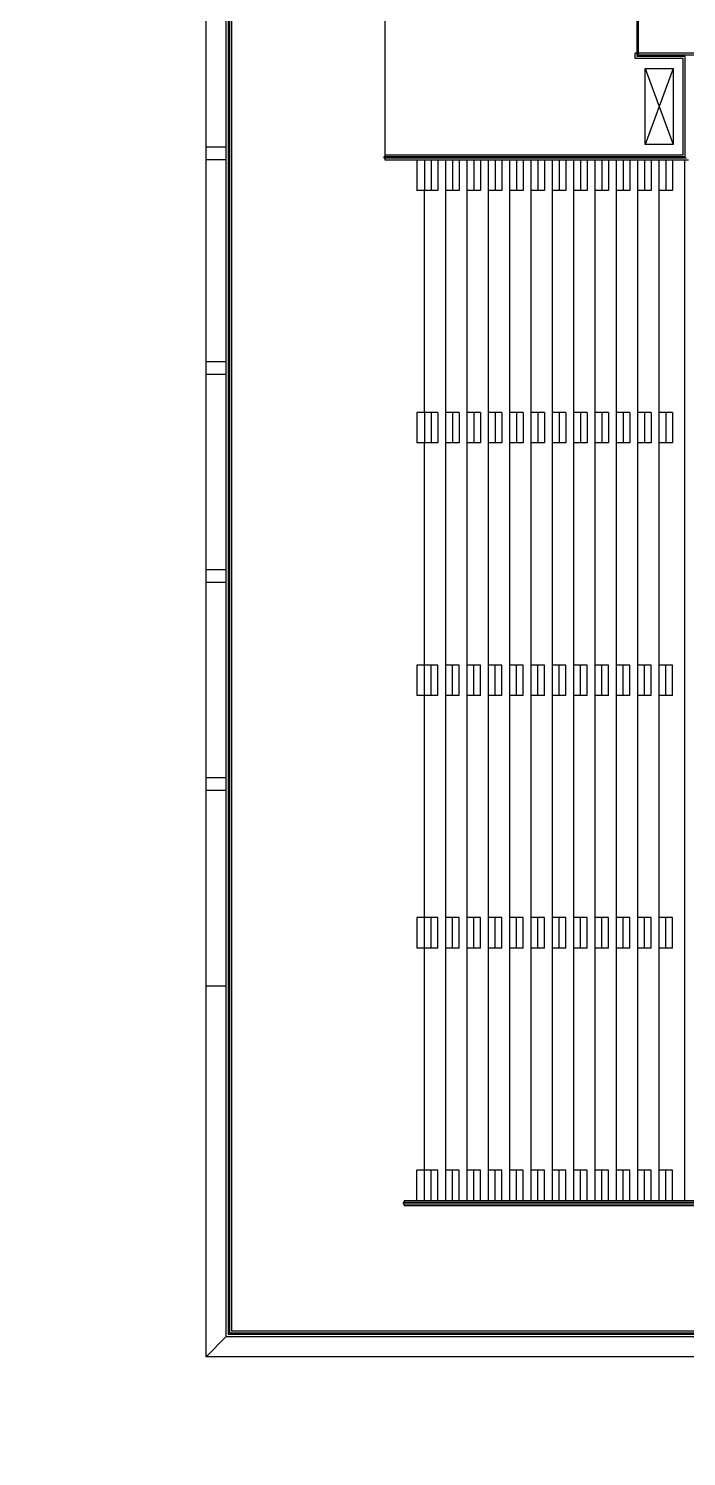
# Model space of a CAD drawing. Extents: x 23317406 to 24383751, y 42324270 to 43451021.
# Drawn here: x 24113968 to 24115695, y 43425322 to 43429072 of the extents above; entities that cross this region are included whole.
import ezdxf

# ---------------------------------------------------------------- set-up
doc = ezdxf.new("R2010")
doc.units = 0
doc.header["$MEASUREMENT"] = 0
doc.layers.add('CT', color=9, linetype='CONTINUOUS')

msp = doc.modelspace()

# ---------------------------------------------------------------- linework, layer by layer
at = {"layer": 'CT', "color": 6, "linetype": 'ByBlock'}
for p, q in [((24114433.70132, 43428760.63144, -1), (24114433.70132, 43429869.2981, -1)), ((24114487.03465, 43425637.2981, -1), (24114487.03465, 43429735.96477, -1)), ((24114487.03465, 43428648.3196, -1), (24114487.03465, 43429735.96477, -1)), ((24114492.03468, 43429730.96475, -1), (24114492.02818, 43425642.2981, -1)), ((24114495.368, 43429727.6314, -1), (24114495.36152, 43425645.63144, -1)), ((24114500.36798, 43429722.63138, -1), (24114500.36153, 43425650.63144, -1)), ((24114903.70132, 43429722.63144, -1), (24114903.70132, 43428740.63144, -1)), ((24115565.36798, 43429200.63144, -1), (24115565.36798, 43428998.96477, -1)), ((24115568.70132, 43429200.63144, -1), (24115568.70132, 43429002.2981, -1)), ((24115560.36798, 43428993.96477, -1), (24115560.36798, 43429007.2981, -1)), ((24115565.36798, 43429007.2981, -1), (24115560.36798, 43429007.2981, -1)), ((24115687.03465, 43428993.96477, -1), (24115560.36798, 43428993.96477, -1)), ((24115692.03465, 43428998.96477, -1), (24115565.36798, 43428998.96477, -1)), ((24116407.03465, 43429007.2981, -1), (24115568.70132, 43429007.2981, -1)), ((24116407.03465, 43429002.2981, -1), (24115568.70132, 43429002.2981, -1)), ((24115687.03465, 43428761.96477, -1), (24115687.03465, 43428993.96477, -1)), ((24115687.03465, 43428740.63144, -1), (24115687.03465, 43428993.96477, -1)), ((24115692.03465, 43428735.63144, -1), (24115692.03465, 43428998.96477, -1)), ((24115587.03465, 43428967.2981, -1), (24115660.36798, 43428767.2981, -1)), ((24115660.36798, 43428967.2981, -1), (24115587.03465, 43428767.2981, -1)), ((24115587.03465, 43428967.2981, -1), (24115660.36798, 43428967.2981, -1)), ((24115587.03465, 43428767.2981, -1), (24115587.03465, 43428967.2981, -1)), ((24115660.36798, 43428967.2981, -1), (24115660.36798, 43428767.2981, -1)), ((24115660.36798, 43428767.2981, -1), (24115587.03465, 43428767.2981, -1)), ((24114433.70132, 43428727.2981, -1), (24114433.70132, 43428760.63144, -1)), ((24114487.03465, 43428760.63144, -1), (24114433.70132, 43428760.63144, -1)), ((24114487.03465, 43428727.2981, -1), (24114433.70132, 43428727.2981, -1)), ((24114433.70132, 43428197.2981, -1), (24114433.70132, 43428727.2981, -1)), ((24115692.03465, 43428735.63144, -1), (24114900.36798, 43428735.63144, -1)), ((24114900.36798, 43428735.63144, -1), (24114900.36798, 43428732.29811, -1)), ((24114900.36798, 43428732.29811, -1), (24115695.36798, 43428732.2981, -1)), ((24114903.70132, 43428740.63144, -1), (24115687.03465, 43428740.63144, -1)), ((24114903.70132, 43428740.63144, -1), (24114903.70132, 43428735.63144, -1)), ((24114903.70132, 43428732.29811, -1), (24114903.70132, 43428727.2981, -1)), ((24114903.70132, 43428727.2981, -1), (24115700.36798, 43428727.2981, -1)), ((24114987.70132, 43428727.2981, -1), (24114987.70132, 43428647.2981, -1)), ((24115007.70132, 43428727.2981, -1), (24115007.70132, 43428647.2981, -1)), ((24115025.03465, 43428727.2981, -1), (24115025.03465, 43428647.2981, -1)), ((24115042.36798, 43428727.2981, -1), (24115042.36798, 43428647.2981, -1)), ((24115063.70132, 43425993.96477, -1), (24115063.70132, 43428727.2981, -1)), ((24115081.03465, 43428727.2981, -1), (24115081.03465, 43428647.2981, -1)), ((24115098.36798, 43428727.2981, -1), (24115098.36798, 43428647.2981, -1)), ((24115119.70132, 43425993.96477, -1), (24115119.70132, 43428727.2981, -1)), ((24115137.03465, 43428727.2981, -1), (24115137.03465, 43428647.2981, -1)), ((24115154.36798, 43428727.2981, -1), (24115154.36798, 43428647.2981, -1)), ((24115175.70132, 43425993.96477, -1), (24115175.70132, 43428727.2981, -1)), ((24115193.03465, 43428727.2981, -1), (24115193.03465, 43428647.2981, -1)), ((24115210.36798, 43428727.2981, -1), (24115210.36798, 43428647.2981, -1)), ((24115231.70132, 43425993.96477, -1), (24115231.70132, 43428727.2981, -1)), ((24115249.03465, 43428727.2981, -1), (24115249.03465, 43428647.2981, -1)), ((24115266.36798, 43428727.2981, -1), (24115266.36798, 43428647.2981, -1)), ((24115287.70132, 43425993.96477, -1), (24115287.70132, 43428727.2981, -1)), ((24115305.03465, 43428727.2981, -1), (24115305.03465, 43428647.2981, -1)), ((24115322.36798, 43428727.2981, -1), (24115322.36798, 43428647.2981, -1)), ((24115343.70132, 43425993.96477, -1), (24115343.70132, 43428727.2981, -1)), ((24115361.03465, 43428727.2981, -1), (24115361.03465, 43428647.2981, -1)), ((24115378.36798, 43428727.2981, -1), (24115378.36798, 43428647.2981, -1)), ((24115399.70132, 43425993.96477, -1), (24115399.70132, 43428727.2981, -1)), ((24115417.03465, 43428727.2981, -1), (24115417.03465, 43428647.2981, -1)), ((24115434.36798, 43428727.2981, -1), (24115434.36798, 43428647.2981, -1)), ((24115455.70132, 43425993.96477, -1), (24115455.70132, 43428727.2981, -1)), ((24115473.03465, 43428727.2981, -1), (24115473.03465, 43428647.2981, -1)), ((24115490.36798, 43428727.2981, -1), (24115490.36798, 43428647.2981, -1)), ((24115511.70132, 43425993.96477, -1), (24115511.70132, 43428727.2981, -1)), ((24115529.03465, 43428727.2981, -1), (24115529.03465, 43428647.2981, -1)), ((24115546.36798, 43428727.2981, -1), (24115546.36798, 43428647.2981, -1)), ((24115567.70132, 43425993.96477, -1), (24115567.70132, 43428727.2981, -1)), ((24115585.03465, 43428727.2981, -1), (24115585.03465, 43428647.2981, -1)), ((24115602.36798, 43428727.2981, -1), (24115602.36798, 43428647.2981, -1)), ((24115623.70132, 43425993.96477, -1), (24115623.70132, 43428727.2981, -1)), ((24115641.03465, 43428727.2981, -1), (24115641.03465, 43428647.2981, -1)), ((24115658.36798, 43428727.2981, -1), (24115658.36798, 43428647.2981, -1)), ((24115690.36798, 43428727.2981, -1), (24115690.36798, 43425993.96477, -1)), ((24115007.70132, 43428647.2981, -1), (24114987.70132, 43428647.2981, -1)), ((24115042.36798, 43428647.2981, -1), (24115007.70132, 43428647.2981, -1)), ((24115007.70132, 43428063.96477, -1), (24115007.70132, 43428647.2981, -1)), ((24115098.36798, 43428647.2981, -1), (24115063.70132, 43428647.2981, -1)), ((24115154.36798, 43428647.2981, -1), (24115119.70132, 43428647.2981, -1)), ((24115210.36798, 43428647.2981, -1), (24115175.70132, 43428647.2981, -1)), ((24115266.36798, 43428647.2981, -1), (24115231.70132, 43428647.2981, -1)), ((24115322.36798, 43428647.2981, -1), (24115287.70132, 43428647.2981, -1)), ((24115378.36798, 43428647.2981, -1), (24115343.70132, 43428647.2981, -1)), ((24115434.36798, 43428647.2981, -1), (24115399.70132, 43428647.2981, -1)), ((24115490.36798, 43428647.2981, -1), (24115455.70132, 43428647.2981, -1)), ((24115546.36798, 43428647.2981, -1), (24115511.70132, 43428647.2981, -1)), ((24115602.36798, 43428647.2981, -1), (24115567.70132, 43428647.2981, -1)), ((24115658.36798, 43428647.2981, -1), (24115623.70132, 43428647.2981, -1)), ((24114433.70132, 43428163.96477, -1), (24114433.70132, 43428197.2981, -1)), ((24114487.03465, 43428197.2981, -1), (24114433.70132, 43428197.2981, -1)), ((24114487.03465, 43428163.96477, -1), (24114433.70132, 43428163.96477, -1)), ((24114433.70132, 43427650.63144, -1), (24114433.70132, 43428163.96477, -1)), ((24114987.70132, 43428063.96477, -1), (24114987.70132, 43427983.96477, -1)), ((24115007.70132, 43428063.96477, -1), (24114987.70132, 43428063.96477, -1)), ((24115042.36798, 43428063.96477, -1), (24115007.70132, 43428063.96477, -1)), ((24115007.70132, 43428063.96477, -1), (24115007.70132, 43427983.96477, -1)), ((24115025.03465, 43428063.96477, -1), (24115025.03465, 43427983.96477, -1)), ((24115042.36798, 43428063.96477, -1), (24115042.36798, 43427983.96477, -1)), ((24115098.36798, 43428063.96477, -1), (24115063.70132, 43428063.96477, -1)), ((24115081.03465, 43428063.96477, -1), (24115081.03465, 43427983.96477, -1)), ((24115098.36798, 43428063.96477, -1), (24115098.36798, 43427983.96477, -1)), ((24115154.36798, 43428063.96477, -1), (24115119.70132, 43428063.96477, -1)), ((24115137.03465, 43428063.96477, -1), (24115137.03465, 43427983.96477, -1)), ((24115154.36798, 43428063.96477, -1), (24115154.36798, 43427983.96477, -1)), ((24115210.36798, 43428063.96477, -1), (24115175.70132, 43428063.96477, -1)), ((24115193.03465, 43428063.96477, -1), (24115193.03465, 43427983.96477, -1)), ((24115210.36798, 43428063.96477, -1), (24115210.36798, 43427983.96477, -1)), ((24115266.36798, 43428063.96477, -1), (24115231.70132, 43428063.96477, -1)), ((24115249.03465, 43428063.96477, -1), (24115249.03465, 43427983.96477, -1)), ((24115266.36798, 43428063.96477, -1), (24115266.36798, 43427983.96477, -1)), ((24115322.36798, 43428063.96477, -1), (24115287.70132, 43428063.96477, -1)), ((24115305.03465, 43428063.96477, -1), (24115305.03465, 43427983.96477, -1)), ((24115322.36798, 43428063.96477, -1), (24115322.36798, 43427983.96477, -1)), ((24115378.36798, 43428063.96477, -1), (24115343.70132, 43428063.96477, -1)), ((24115361.03465, 43428063.96477, -1), (24115361.03465, 43427983.96477, -1)), ((24115378.36798, 43428063.96477, -1), (24115378.36798, 43427983.96477, -1)), ((24115434.36798, 43428063.96477, -1), (24115399.70132, 43428063.96477, -1)), ((24115417.03465, 43428063.96477, -1), (24115417.03465, 43427983.96477, -1)), ((24115434.36798, 43428063.96477, -1), (24115434.36798, 43427983.96477, -1)), ((24115490.36798, 43428063.96477, -1), (24115455.70132, 43428063.96477, -1)), ((24115473.03465, 43428063.96477, -1), (24115473.03465, 43427983.96477, -1)), ((24115490.36798, 43428063.96477, -1), (24115490.36798, 43427983.96477, -1)), ((24115546.36798, 43428063.96477, -1), (24115511.70132, 43428063.96477, -1)), ((24115529.03465, 43428063.96477, -1), (24115529.03465, 43427983.96477, -1)), ((24115546.36798, 43428063.96477, -1), (24115546.36798, 43427983.96477, -1)), ((24115602.36798, 43428063.96477, -1), (24115567.70132, 43428063.96477, -1)), ((24115585.03465, 43428063.96477, -1), (24115585.03465, 43427983.96477, -1)), ((24115602.36798, 43428063.96477, -1), (24115602.36798, 43427983.96477, -1)), ((24115658.36798, 43428063.96477, -1), (24115623.70132, 43428063.96477, -1)), ((24115641.03465, 43428063.96477, -1), (24115641.03465, 43427983.96477, -1)), ((24115658.36798, 43428063.96477, -1), (24115658.36798, 43427983.96477, -1)), ((24115007.70132, 43427983.96477, -1), (24114987.70132, 43427983.96477, -1)), ((24115042.36798, 43427983.96477, -1), (24115007.70132, 43427983.96477, -1)), ((24115007.70132, 43427400.63144, -1), (24115007.70132, 43427983.96477, -1)), ((24115098.36798, 43427983.96477, -1), (24115063.70132, 43427983.96477, -1)), ((24115154.36798, 43427983.96477, -1), (24115119.70132, 43427983.96477, -1)), ((24115210.36798, 43427983.96477, -1), (24115175.70132, 43427983.96477, -1)), ((24115266.36798, 43427983.96477, -1), (24115231.70132, 43427983.96477, -1)), ((24115322.36798, 43427983.96477, -1), (24115287.70132, 43427983.96477, -1)), ((24115378.36798, 43427983.96477, -1), (24115343.70132, 43427983.96477, -1)), ((24115434.36798, 43427983.96477, -1), (24115399.70132, 43427983.96477, -1)), ((24115490.36798, 43427983.96477, -1), (24115455.70132, 43427983.96477, -1)), ((24115546.36798, 43427983.96477, -1), (24115511.70132, 43427983.96477, -1)), ((24115602.36798, 43427983.96477, -1), (24115567.70132, 43427983.96477, -1)), ((24115658.36798, 43427983.96477, -1), (24115623.70132, 43427983.96477, -1)), ((24114433.70132, 43427617.2981, -1), (24114433.70132, 43427650.63144, -1)), ((24114487.03465, 43427650.63144, -1), (24114433.70132, 43427650.63144, -1)), ((24114487.03465, 43427617.2981, -1), (24114433.70132, 43427617.2981, -1)), ((24114433.70132, 43427103.96477, -1), (24114433.70132, 43427617.2981, -1)), ((24114987.70132, 43427400.63144, -1), (24114987.70132, 43427320.63144, -1)), ((24115007.70132, 43427400.63144, -1), (24114987.70132, 43427400.63144, -1)), ((24115042.36798, 43427400.63144, -1), (24115007.70132, 43427400.63144, -1)), ((24115007.70132, 43427320.63144, -1), (24115007.70132, 43427400.63144, -1)), ((24115025.03465, 43427320.63144, -1), (24115025.03465, 43427400.63144, -1)), ((24115042.36798, 43427320.63144, -1), (24115042.36798, 43427400.63144, -1)), ((24115098.36798, 43427400.63144, -1), (24115063.70132, 43427400.63144, -1)), ((24115081.03465, 43427320.63144, -1), (24115081.03465, 43427400.63144, -1)), ((24115098.36798, 43427320.63144, -1), (24115098.36798, 43427400.63144, -1)), ((24115154.36798, 43427400.63144, -1), (24115119.70132, 43427400.63144, -1)), ((24115137.03465, 43427320.63144, -1), (24115137.03465, 43427400.63144, -1)), ((24115154.36798, 43427320.63144, -1), (24115154.36798, 43427400.63144, -1)), ((24115210.36798, 43427400.63144, -1), (24115175.70132, 43427400.63144, -1)), ((24115193.03465, 43427320.63144, -1), (24115193.03465, 43427400.63144, -1)), ((24115210.36798, 43427320.63144, -1), (24115210.36798, 43427400.63144, -1)), ((24115266.36798, 43427400.63144, -1), (24115231.70132, 43427400.63144, -1)), ((24115249.03465, 43427320.63144, -1), (24115249.03465, 43427400.63144, -1)), ((24115266.36798, 43427320.63144, -1), (24115266.36798, 43427400.63144, -1)), ((24115322.36798, 43427400.63144, -1), (24115287.70132, 43427400.63144, -1)), ((24115305.03465, 43427320.63144, -1), (24115305.03465, 43427400.63144, -1)), ((24115322.36798, 43427320.63144, -1), (24115322.36798, 43427400.63144, -1)), ((24115378.36798, 43427400.63144, -1), (24115343.70132, 43427400.63144, -1)), ((24115361.03465, 43427320.63144, -1), (24115361.03465, 43427400.63144, -1)), ((24115378.36798, 43427320.63144, -1), (24115378.36798, 43427400.63144, -1)), ((24115434.36798, 43427400.63144, -1), (24115399.70132, 43427400.63144, -1)), ((24115417.03465, 43427320.63144, -1), (24115417.03465, 43427400.63144, -1)), ((24115434.36798, 43427320.63144, -1), (24115434.36798, 43427400.63144, -1)), ((24115490.36798, 43427400.63144, -1), (24115455.70132, 43427400.63144, -1)), ((24115473.03465, 43427320.63144, -1), (24115473.03465, 43427400.63144, -1)), ((24115490.36798, 43427320.63144, -1), (24115490.36798, 43427400.63144, -1)), ((24115546.36798, 43427400.63144, -1), (24115511.70132, 43427400.63144, -1)), ((24115529.03465, 43427320.63144, -1), (24115529.03465, 43427400.63144, -1)), ((24115546.36798, 43427320.63144, -1), (24115546.36798, 43427400.63144, -1)), ((24115602.36798, 43427400.63144, -1), (24115567.70132, 43427400.63144, -1)), ((24115585.03465, 43427320.63144, -1), (24115585.03465, 43427400.63144, -1)), ((24115602.36798, 43427320.63144, -1), (24115602.36798, 43427400.63144, -1)), ((24115658.36798, 43427400.63144, -1), (24115623.70132, 43427400.63144, -1)), ((24115641.03465, 43427320.63144, -1), (24115641.03465, 43427400.63144, -1)), ((24115658.36798, 43427320.63144, -1), (24115658.36798, 43427400.63144, -1)), ((24115007.70132, 43427320.63144, -1), (24114987.70132, 43427320.63144, -1)), ((24115042.36798, 43427320.63144, -1), (24115007.70132, 43427320.63144, -1)), ((24115007.70132, 43426737.2981, -1), (24115007.70132, 43427320.63144, -1)), ((24115098.36798, 43427320.63144, -1), (24115063.70132, 43427320.63144, -1)), ((24115154.36798, 43427320.63144, -1), (24115119.70132, 43427320.63144, -1)), ((24115210.36798, 43427320.63144, -1), (24115175.70132, 43427320.63144, -1)), ((24115266.36798, 43427320.63144, -1), (24115231.70132, 43427320.63144, -1)), ((24115322.36798, 43427320.63144, -1), (24115287.70132, 43427320.63144, -1)), ((24115378.36798, 43427320.63144, -1), (24115343.70132, 43427320.63144, -1)), ((24115434.36798, 43427320.63144, -1), (24115399.70132, 43427320.63144, -1)), ((24115490.36798, 43427320.63144, -1), (24115455.70132, 43427320.63144, -1)), ((24115546.36798, 43427320.63144, -1), (24115511.70132, 43427320.63144, -1)), ((24115602.36798, 43427320.63144, -1), (24115567.70132, 43427320.63144, -1)), ((24115658.36798, 43427320.63144, -1), (24115623.70132, 43427320.63144, -1)), ((24114433.70132, 43427070.63144, -1), (24114433.70132, 43427103.96477, -1)), ((24114487.03465, 43427103.96477, -1), (24114433.70132, 43427103.96477, -1)), ((24114433.70132, 43426557.2981, -1), (24114433.70132, 43427070.63144, -1)), ((24114487.03465, 43427070.63144, -1), (24114433.70132, 43427070.63144, -1)), ((24114987.70132, 43426737.2981, -1), (24114987.70132, 43426657.2981, -1)), ((24115007.70132, 43426737.2981, -1), (24114987.70132, 43426737.2981, -1)), ((24115042.36798, 43426737.2981, -1), (24115007.70132, 43426737.2981, -1)), ((24115007.70132, 43426657.2981, -1), (24115007.70132, 43426737.2981, -1)), ((24115025.03465, 43426657.2981, -1), (24115025.03465, 43426737.2981, -1)), ((24115042.36798, 43426657.2981, -1), (24115042.36798, 43426737.2981, -1)), ((24115098.36798, 43426737.2981, -1), (24115063.70132, 43426737.2981, -1)), ((24115081.03465, 43426657.2981, -1), (24115081.03465, 43426737.2981, -1)), ((24115098.36798, 43426657.2981, -1), (24115098.36798, 43426737.2981, -1)), ((24115154.36798, 43426737.2981, -1), (24115119.70132, 43426737.2981, -1)), ((24115137.03465, 43426657.2981, -1), (24115137.03465, 43426737.2981, -1)), ((24115154.36798, 43426657.2981, -1), (24115154.36798, 43426737.2981, -1)), ((24115210.36798, 43426737.2981, -1), (24115175.70132, 43426737.2981, -1)), ((24115193.03465, 43426657.2981, -1), (24115193.03465, 43426737.2981, -1)), ((24115210.36798, 43426657.2981, -1), (24115210.36798, 43426737.2981, -1)), ((24115266.36798, 43426737.2981, -1), (24115231.70132, 43426737.2981, -1)), ((24115249.03465, 43426657.2981, -1), (24115249.03465, 43426737.2981, -1)), ((24115266.36798, 43426657.2981, -1), (24115266.36798, 43426737.2981, -1)), ((24115322.36798, 43426737.2981, -1), (24115287.70132, 43426737.2981, -1)), ((24115305.03465, 43426657.2981, -1), (24115305.03465, 43426737.2981, -1)), ((24115322.36798, 43426657.2981, -1), (24115322.36798, 43426737.2981, -1)), ((24115378.36798, 43426737.2981, -1), (24115343.70132, 43426737.2981, -1)), ((24115361.03465, 43426657.2981, -1), (24115361.03465, 43426737.2981, -1)), ((24115378.36798, 43426657.2981, -1), (24115378.36798, 43426737.2981, -1)), ((24115434.36798, 43426737.2981, -1), (24115399.70132, 43426737.2981, -1)), ((24115417.03465, 43426657.2981, -1), (24115417.03465, 43426737.2981, -1)), ((24115434.36798, 43426657.2981, -1), (24115434.36798, 43426737.2981, -1)), ((24115490.36798, 43426737.2981, -1), (24115455.70132, 43426737.2981, -1)), ((24115473.03465, 43426657.2981, -1), (24115473.03465, 43426737.2981, -1)), ((24115490.36798, 43426657.2981, -1), (24115490.36798, 43426737.2981, -1)), ((24115546.36798, 43426737.2981, -1), (24115511.70132, 43426737.2981, -1)), ((24115529.03465, 43426657.2981, -1), (24115529.03465, 43426737.2981, -1)), ((24115546.36798, 43426657.2981, -1), (24115546.36798, 43426737.2981, -1)), ((24115602.36798, 43426737.2981, -1), (24115567.70132, 43426737.2981, -1)), ((24115585.03465, 43426657.2981, -1), (24115585.03465, 43426737.2981, -1)), ((24115602.36798, 43426657.2981, -1), (24115602.36798, 43426737.2981, -1)), ((24115658.36798, 43426737.2981, -1), (24115623.70132, 43426737.2981, -1)), ((24115641.03465, 43426657.2981, -1), (24115641.03465, 43426737.2981, -1)), ((24115658.36798, 43426657.2981, -1), (24115658.36798, 43426737.2981, -1)), ((24115007.70132, 43426657.2981, -1), (24114987.70132, 43426657.2981, -1)), ((24115042.36798, 43426657.2981, -1), (24115007.70132, 43426657.2981, -1)), ((24115007.70132, 43426073.96477, -1), (24115007.70132, 43426657.2981, -1)), ((24115098.36798, 43426657.2981, -1), (24115063.70132, 43426657.2981, -1)), ((24115154.36798, 43426657.2981, -1), (24115119.70132, 43426657.2981, -1)), ((24115210.36798, 43426657.2981, -1), (24115175.70132, 43426657.2981, -1)), ((24115266.36798, 43426657.2981, -1), (24115231.70132, 43426657.2981, -1)), ((24115322.36798, 43426657.2981, -1), (24115287.70132, 43426657.2981, -1)), ((24115378.36798, 43426657.2981, -1), (24115343.70132, 43426657.2981, -1)), ((24115434.36798, 43426657.2981, -1), (24115399.70132, 43426657.2981, -1)), ((24115490.36798, 43426657.2981, -1), (24115455.70132, 43426657.2981, -1)), ((24115546.36798, 43426657.2981, -1), (24115511.70132, 43426657.2981, -1)), ((24115602.36798, 43426657.2981, -1), (24115567.70132, 43426657.2981, -1)), ((24115658.36798, 43426657.2981, -1), (24115623.70132, 43426657.2981, -1)), ((24114433.70132, 43425583.96477, -1), (24114433.70132, 43426557.2981, -1)), ((24114487.03465, 43426557.2981, -1), (24114433.70132, 43426557.2981, -1)), ((24114987.70132, 43425993.96477, -1), (24114987.70132, 43426073.96477, -1)), ((24115007.70132, 43426073.96477, -1), (24114987.70132, 43426073.96477, -1)), ((24115007.70132, 43425993.96477, -1), (24115007.70132, 43426073.96477, -1)), ((24115042.36798, 43426073.96477, -1), (24115007.70132, 43426073.96477, -1)), ((24115025.03465, 43425993.96477, -1), (24115025.03465, 43426073.96477, -1)), ((24115042.36798, 43425993.96477, -1), (24115042.36798, 43426073.96477, -1)), ((24115098.36798, 43426073.96477, -1), (24115063.70132, 43426073.96477, -1)), ((24115081.03465, 43425993.96477, -1), (24115081.03465, 43426073.96477, -1)), ((24115098.36798, 43425993.96477, -1), (24115098.36798, 43426073.96477, -1)), ((24115154.36798, 43426073.96477, -1), (24115119.70132, 43426073.96477, -1)), ((24115137.03465, 43425993.96477, -1), (24115137.03465, 43426073.96477, -1)), ((24115154.36798, 43425993.96477, -1), (24115154.36798, 43426073.96477, -1)), ((24115210.36798, 43426073.96477, -1), (24115175.70132, 43426073.96477, -1)), ((24115193.03465, 43425993.96477, -1), (24115193.03465, 43426073.96477, -1)), ((24115210.36798, 43425993.96477, -1), (24115210.36798, 43426073.96477, -1)), ((24115266.36798, 43426073.96477, -1), (24115231.70132, 43426073.96477, -1)), ((24115249.03465, 43425993.96477, -1), (24115249.03465, 43426073.96477, -1)), ((24115266.36798, 43425993.96477, -1), (24115266.36798, 43426073.96477, -1)), ((24115322.36798, 43426073.96477, -1), (24115287.70132, 43426073.96477, -1)), ((24115305.03465, 43425993.96477, -1), (24115305.03465, 43426073.96477, -1)), ((24115322.36798, 43425993.96477, -1), (24115322.36798, 43426073.96477, -1)), ((24115378.36798, 43426073.96477, -1), (24115343.70132, 43426073.96477, -1)), ((24115361.03465, 43425993.96477, -1), (24115361.03465, 43426073.96477, -1)), ((24115378.36798, 43425993.96477, -1), (24115378.36798, 43426073.96477, -1)), ((24115434.36798, 43426073.96477, -1), (24115399.70132, 43426073.96477, -1)), ((24115417.03465, 43425993.96477, -1), (24115417.03465, 43426073.96477, -1)), ((24115434.36798, 43425993.96477, -1), (24115434.36798, 43426073.96477, -1)), ((24115490.36798, 43426073.96477, -1), (24115455.70132, 43426073.96477, -1)), ((24115473.03465, 43425993.96477, -1), (24115473.03465, 43426073.96477, -1)), ((24115490.36798, 43425993.96477, -1), (24115490.36798, 43426073.96477, -1)), ((24115546.36798, 43426073.96477, -1), (24115511.70132, 43426073.96477, -1)), ((24115529.03465, 43425993.96477, -1), (24115529.03465, 43426073.96477, -1)), ((24115546.36798, 43425993.96477, -1), (24115546.36798, 43426073.96477, -1)), ((24115602.36798, 43426073.96477, -1), (24115567.70132, 43426073.96477, -1)), ((24115585.03465, 43425993.96477, -1), (24115585.03465, 43426073.96477, -1)), ((24115602.36798, 43425993.96477, -1), (24115602.36798, 43426073.96477, -1)), ((24115658.36798, 43426073.96477, -1), (24115623.70132, 43426073.96477, -1)), ((24115641.03465, 43425993.96477, -1), (24115641.03465, 43426073.96477, -1)), ((24115658.36798, 43425993.96477, -1), (24115658.36798, 43426073.96477, -1)), ((24116467.03465, 43425988.96477, -1), (24114951.03465, 43425988.96477, -1)), ((24114951.03465, 43425988.96477, -1), (24114951.03465, 43425985.63144, -1)), ((24114954.36798, 43425993.96477, -1), (24118153.70132, 43425993.96477, -1)), ((24114954.36798, 43425993.96477, -1), (24114954.36798, 43425988.96477, -1)), ((24114951.03465, 43425985.63144, -1), (24116467.03465, 43425985.63144, -1)), ((24114954.36798, 43425985.63144, -1), (24114954.36798, 43425980.63144, -1)), ((24114954.36798, 43425980.63144, -1), (24118153.70132, 43425980.63144, -1)), ((24118187.03465, 43425650.63144, -1), (24114500.36153, 43425650.63144, -1)), ((24114487.03465, 43425637.2981, -1), (24114433.70132, 43425583.96477, -1)), ((24114487.03465, 43425637.2981, -1), (24118173.70132, 43425637.2981, -1)), ((24118178.70132, 43425642.2981, -1), (24114492.02818, 43425642.2981, -1)), ((24118200.36798, 43425645.63144, -1), (24114495.36152, 43425645.63144, -1)), ((24118120.36798, 43425583.96477, -1), (24114433.70132, 43425583.96477, -1))]:
    msp.add_line(p, q, dxfattribs=at)
msp.add_arc((24120013.70132, 43411564.67826, -1), 13951.024, 56.115546356, 123.884453644, dxfattribs=at)

doc.saveas('drawing.dxf')
